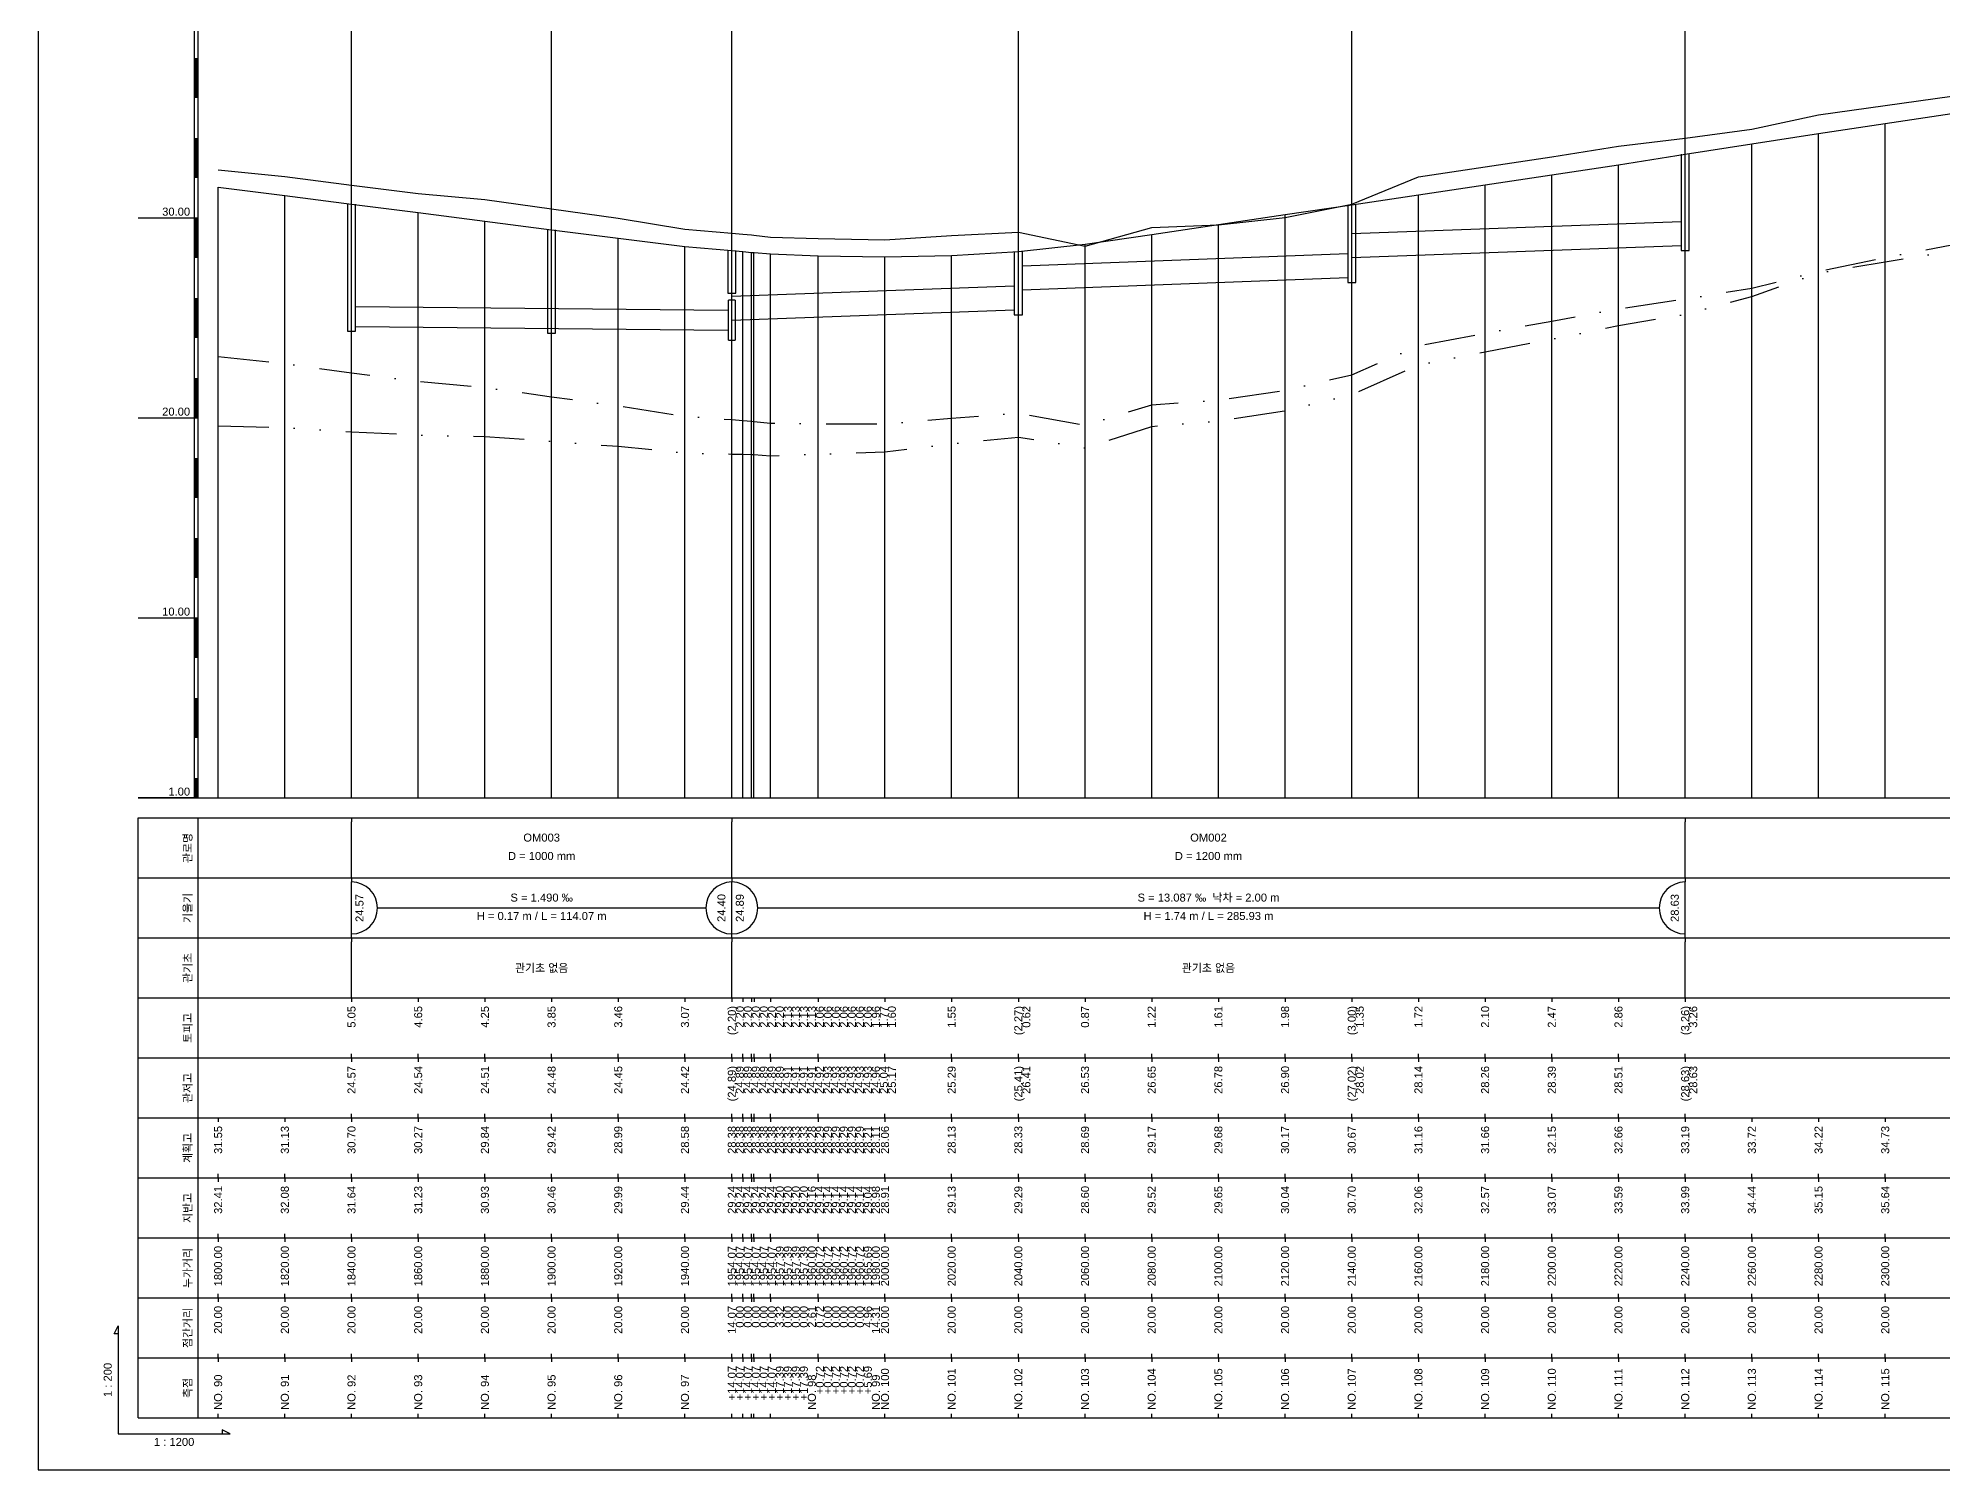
# Model space of a CAD drawing. Header units: millimetres. Extents: x -105495 to 3444, y -108190 to 2013.
# Drawn here: x 881 to 1357.1, y -37996 to -37638 of the extents above; entities that cross this region are included whole.
import ezdxf
from ezdxf.enums import TextEntityAlignment as Align

# ---------------------------------------------------------------- set-up
doc = ezdxf.new("R2010")
doc.units = ezdxf.units.MM
doc.linetypes.add('DASHDOT', pattern=[25.4, 12.7, -6.35, 0, -6.35])
doc.linetypes.add('DIVIDE', pattern=[31.75, 12.7, -6.35, 0, -6.35, 0, -6.35])
for name, color, linetype in [('KZ_종단_계획선', 1, 'Continuous'), ('KZ_종단_관로', 4, 'Continuous'), ('KZ_종단_깃발', 7, 'Continuous'), ('KZ_종단_도각', 7, 'Continuous'), ('KZ_종단_맨홀', 4, 'Continuous'), ('KZ_종단_수직선', 7, 'Continuous'), ('KZ_종단_암거', 1, 'Continuous'), ('KZ_종단_암선1', 56, 'DASHDOT'), ('KZ_종단_암선2', 4, 'DIVIDE'), ('KZ_종단_지반선', 3, 'Continuous'), ('KZ_종단_테이블문자', 7, 'Continuous'), ('KZ_종단_테이블선', 7, 'Continuous'), ('KZ_종단_폴대', 7, 'Continuous')]:
    doc.layers.add(name, color=color, linetype=linetype)
doc.styles.get("Standard").update_dxf_attribs({"font": 'arial.ttf'})

msp = doc.modelspace()

# ---------------------------------------------------------------- linework, layer by layer
at = {"layer": 'KZ_종단_계획선'}
msp.add_lwpolyline([(926, -37675.25), (926, -37675.25), (942.67, -37677.37), (959.33, -37679.51), (976, -37681.64), (992.67, -37683.78), (1009.33, -37685.92), (1026, -37688.06), (1042.67, -37690.12), (1054.39, -37691.09), (1054.39, -37691.09), (1054.39, -37691.09), (1054.39, -37691.09), (1054.39, -37691.09), (1054.39, -37691.09), (1057.16, -37691.34), (1057.16, -37691.34), (1057.16, -37691.34), (1057.16, -37691.34), (1059.33, -37691.62), (1059.94, -37691.57), (1059.94, -37691.57), (1059.94, -37691.57), (1059.94, -37691.57), (1059.94, -37691.57), (1059.94, -37691.57), (1064.07, -37691.93), (1076, -37692.47), (1092.67, -37692.69), (1109.33, -37692.35), (1126, -37691.35), (1142.67, -37689.53), (1159.33, -37687.13), (1176, -37684.62), (1192.67, -37682.13), (1209.33, -37679.67), (1226, -37677.2), (1242.67, -37674.71), (1259.33, -37672.23), (1276, -37669.68), (1292.67, -37667.06), (1309.33, -37664.42), (1326, -37661.89), (1342.67, -37659.37), (1359.33, -37656.89)], dxfattribs=at)
at = {"layer": 'KZ_종단_관로'}
for p, q in [((1209.33, -37686.9), (1291.67, -37683.85)), ((1209.33, -37692.9), (1291.67, -37689.85)), ((1127, -37694.95), (1208.33, -37691.9)), ((1054.39, -37702.56), (1125, -37699.95)), ((1127, -37700.95), (1208.33, -37697.9)), ((960.33, -37705.15), (1053.39, -37706)), ((1054.39, -37708.56), (1125, -37705.95)), ((960.33, -37710.15), (1053.39, -37711))]:
    msp.add_line(p, q, dxfattribs=at)
at = {"layer": 'KZ_종단_깃발'}
for p, q in [((959.33, -37828), (959.33, -37597.81)), ((1009.33, -37828), (1009.33, -37597.81)), ((1054.39, -37828), (1054.39, -37597.81)), ((1126, -37828), (1126, -37597.81)), ((1209.33, -37828), (1209.33, -37597.81)), ((1292.67, -37828), (1292.67, -37597.81))]:
    msp.add_line(p, q, dxfattribs=at)
at = {"layer": 'KZ_종단_도각'}
msp.add_lwpolyline([(881, -37996), (1722, -37996), (1722, -37402), (881, -37402)], close=True, dxfattribs=at)
at = {"layer": 'KZ_종단_맨홀'}
for points in [[(1291.67, -37667.06), (1291.67, -37691.08), (1293.67, -37691.08), (1293.67, -37667.06)], [(958.33, -37679.51), (958.33, -37711.31), (960.33, -37711.31), (960.33, -37679.51)], [(1208.33, -37679.67), (1208.33, -37699.13), (1210.33, -37699.13), (1210.33, -37679.67)], [(1008.33, -37685.92), (1008.33, -37711.76), (1010.33, -37711.76), (1010.33, -37685.92)], [(1053.39, -37691.09), (1053.39, -37701.75), (1055.39, -37701.75), (1055.39, -37691.09)], [(1125, -37691.35), (1125, -37707.17), (1127, -37707.17), (1127, -37691.35)]]:
    msp.add_lwpolyline(points, dxfattribs=at)
at = {"layer": 'KZ_종단_수직선'}
for p, q in [((1326, -37828), (1326, -37661.89)), ((1342.67, -37828), (1342.67, -37659.37)), ((1292.67, -37828), (1292.67, -37667.06)), ((1309.33, -37828), (1309.33, -37664.42)), ((1259.33, -37828), (1259.33, -37672.23)), ((1276, -37828), (1276, -37669.68)), ((926, -37828), (926, -37675.25)), ((942.67, -37828), (942.67, -37677.37)), ((1226, -37828), (1226, -37677.2)), ((1242.67, -37828), (1242.67, -37674.71)), ((959.33, -37828), (959.33, -37679.51)), ((976, -37828), (976, -37681.64)), ((1192.67, -37828), (1192.67, -37682.13)), ((1209.33, -37828), (1209.33, -37679.67)), ((992.67, -37828), (992.67, -37683.78)), ((1009.33, -37828), (1009.33, -37685.92)), ((1176, -37828), (1176, -37684.62)), ((1026, -37828), (1026, -37688.06)), ((1042.67, -37828), (1042.67, -37690.12)), ((1054.39, -37828), (1054.39, -37691.09)), ((1054.39, -37828), (1054.39, -37691.09)), ((1054.39, -37828), (1054.39, -37691.09)), ((1054.39, -37828), (1054.39, -37691.09)), ((1054.39, -37828), (1054.39, -37691.09)), ((1054.39, -37828), (1054.39, -37691.09)), ((1057.16, -37828), (1057.16, -37691.34)), ((1057.16, -37828), (1057.16, -37691.34)), ((1057.16, -37828), (1057.16, -37691.34)), ((1057.16, -37828), (1057.16, -37691.34)), ((1059.33, -37828), (1059.33, -37691.62)), ((1059.93, -37828), (1059.93, -37691.57)), ((1059.93, -37828), (1059.93, -37691.57)), ((1059.93, -37828), (1059.93, -37691.57)), ((1059.93, -37828), (1059.93, -37691.57)), ((1059.93, -37828), (1059.93, -37691.57)), ((1059.93, -37828), (1059.93, -37691.57)), ((1126, -37828), (1126, -37691.35)), ((1142.67, -37828), (1142.67, -37689.53)), ((1159.33, -37828), (1159.33, -37687.13)), ((1064.07, -37828), (1064.07, -37691.93)), ((1076, -37828), (1076, -37692.47)), ((1092.67, -37828), (1092.67, -37692.69)), ((1109.33, -37828), (1109.33, -37692.35))]:
    msp.add_line(p, q, dxfattribs=at)
at = {"layer": 'KZ_종단_암거'}
for p, q in [((1055.22, -37703.5), (1053.56, -37703.5)), ((1053.56, -37713.5), (1053.56, -37703.5)), ((1055.22, -37703.5), (1055.22, -37713.5)), ((1053.56, -37713.5), (1055.22, -37713.5))]:
    msp.add_line(p, q, dxfattribs=at)
at = {"layer": 'KZ_종단_암선1', "flags": 128}
msp.add_lwpolyline([(926, -37717.6), (942.67, -37719.37), (959.33, -37721.7), (976, -37723.82), (992.67, -37725.35), (1009.33, -37727.67), (1026, -37729.95), (1042.67, -37732.53), (1054.39, -37733.4), (1054.39, -37733.4), (1054.39, -37733.4), (1054.39, -37733.4), (1054.39, -37733.4), (1054.39, -37733.4), (1057.16, -37733.6), (1057.16, -37733.6), (1057.16, -37733.6), (1057.16, -37733.6), (1059.33, -37733.76), (1059.93, -37733.83), (1059.93, -37733.83), (1059.93, -37733.83), (1059.93, -37733.83), (1059.93, -37733.83), (1059.93, -37733.83), (1064.07, -37734.28), (1076, -37734.41), (1092.67, -37734.46), (1109.33, -37733.01), (1126, -37731.78), (1142.67, -37734.8), (1159.33, -37729.69), (1176, -37728.52), (1192.67, -37726.07), (1209.33, -37722.2), (1226, -37714.87), (1242.67, -37711.8), (1259.33, -37708.76), (1276, -37705.66), (1292.67, -37703.21), (1309.33, -37700.52), (1326, -37696.36), (1342.67, -37692.87), (1359.33, -37689.66), (1376, -37686.78), (1392.67, -37684.61), (1409.33, -37683.4), (1426, -37680.83), (1442.67, -37679.94), (1459.33, -37678.75), (1476, -37679.88), (1492.67, -37681.86), (1509.33, -37684.06), (1526, -37687.99), (1542.67, -37693.12), (1559.05, -37698.53), (1559.05, -37698.53), (1559.33, -37698.62), (1563.62, -37700.09), (1566.29, -37700.89), (1566.32, -37700.89), (1576, -37703.79), (1592.67, -37707.85), (1606.11, -37711.67), (1609.33, -37712.24), (1626, -37716.91), (1642.67, -37719.14), (1659.33, -37720.84), (1667.67, -37721.04), (1676, -37721.15)], dxfattribs=at)
at = {"layer": 'KZ_종단_암선2', "flags": 128}
msp.add_lwpolyline([(926, -37734.99), (942.67, -37735.4), (959.33, -37736.41), (976, -37737.26), (992.67, -37737.6), (1009.33, -37738.81), (1026, -37740.07), (1042.67, -37741.72), (1054.39, -37742), (1054.39, -37742), (1054.39, -37742), (1054.39, -37742), (1054.39, -37742), (1054.39, -37742), (1057.16, -37742.06), (1057.16, -37742.06), (1057.16, -37742.06), (1057.16, -37742.06), (1059.33, -37742.12), (1059.93, -37742.15), (1059.93, -37742.15), (1059.93, -37742.15), (1059.93, -37742.15), (1059.93, -37742.15), (1059.93, -37742.15), (1064.07, -37742.41), (1076, -37742.02), (1092.67, -37741.43), (1109.33, -37739.44), (1126, -37737.77), (1142.67, -37740.45), (1159.33, -37735.09), (1176, -37733.74), (1192.67, -37731.14), (1209.33, -37727.15), (1226, -37719.69), (1242.67, -37716.48), (1259.33, -37713.25), (1276, -37709.89), (1292.67, -37707.05), (1309.33, -37702.59), (1326, -37696.75), (1342.67, -37693.91), (1359.33, -37691.26), (1376, -37691), (1392.67, -37693.42), (1409.33, -37696.89), (1426, -37699.07), (1442.67, -37702.96), (1459.33, -37706.58), (1476, -37712.51), (1492.67, -37719.25), (1509.33, -37726.2), (1526, -37734.84), (1542.67, -37744.65), (1559.05, -37754.64), (1559.05, -37754.64), (1559.33, -37754.81), (1563.62, -37757.47), (1566.29, -37758.85), (1566.32, -37758.86), (1576, -37763.86), (1592.67, -37770.96), (1606.11, -37777.24), (1609.33, -37778.39), (1626, -37786.1), (1642.67, -37791.37), (1659.33, -37796.11), (1667.67, -37797.83), (1676, -37799.48)], dxfattribs=at)
at = {"layer": 'KZ_종단_지반선', "flags": 128}
msp.add_lwpolyline([(926, -37670.95), (942.67, -37672.58), (959.33, -37674.79), (976, -37676.84), (992.67, -37678.34), (1009.33, -37680.69), (1026, -37683.06), (1042.67, -37685.78), (1054.39, -37686.78), (1054.39, -37686.78), (1054.39, -37686.78), (1054.39, -37686.78), (1054.39, -37686.78), (1054.39, -37686.78), (1057.16, -37687.02), (1057.16, -37687.02), (1057.16, -37687.02), (1057.16, -37687.02), (1059.33, -37687.21), (1059.93, -37687.28), (1059.93, -37687.28), (1059.93, -37687.28), (1059.93, -37687.28), (1059.93, -37687.28), (1059.93, -37687.28), (1064.07, -37687.79), (1076, -37688.11), (1092.67, -37688.45), (1109.33, -37687.35), (1126, -37686.53), (1142.67, -37690), (1159.33, -37685.38), (1176, -37684.73), (1192.67, -37682.82), (1209.33, -37679.49), (1226, -37672.71), (1242.67, -37670.17), (1259.33, -37667.66), (1276, -37665.04), (1292.67, -37663.04), (1309.33, -37660.78), (1326, -37657.23), (1342.67, -37654.82), (1359.33, -37652.52)], dxfattribs=at)
at = {"layer": 'KZ_종단_테이블문자'}
for p, q in [((959.33, -37833), (959.33, -37834)), ((959.33, -37847), (959.33, -37834)), ((1054.39, -37833), (1054.39, -37834)), ((1054.39, -37833), (1054.39, -37834)), ((1054.39, -37847), (1054.39, -37834)), ((1054.39, -37847), (1054.39, -37834)), ((1292.67, -37833), (1292.67, -37834)), ((1292.67, -37847), (1292.67, -37834)), ((959.33, -37848), (959.33, -37847)), ((959.33, -37848), (959.33, -37849)), ((1054.39, -37848), (1054.39, -37847)), ((1054.39, -37848), (1054.39, -37847)), ((1054.39, -37848), (1054.39, -37849)), ((1054.39, -37848), (1054.39, -37849)), ((1292.67, -37848), (1292.67, -37847)), ((1292.67, -37848), (1292.67, -37849)), ((959.33, -37862), (959.33, -37849)), ((1054.39, -37862), (1054.39, -37849)), ((1054.39, -37862), (1054.39, -37849)), ((1292.67, -37862), (1292.67, -37849)), ((965.75, -37855.5), (1047.97, -37855.5)), ((1060.81, -37855.5), (1286.25, -37855.5)), ((959.33, -37863), (959.33, -37862)), ((959.33, -37863), (959.33, -37864)), ((1054.39, -37863), (1054.39, -37862)), ((1054.39, -37863), (1054.39, -37862)), ((1054.39, -37863), (1054.39, -37864)), ((1054.39, -37863), (1054.39, -37864)), ((1292.67, -37863), (1292.67, -37862)), ((1292.67, -37863), (1292.67, -37864)), ((959.33, -37877), (959.33, -37864)), ((1054.39, -37877), (1054.39, -37864)), ((1054.39, -37877), (1054.39, -37864)), ((1292.67, -37877), (1292.67, -37864)), ((959.33, -37878), (959.33, -37877)), ((1054.39, -37878), (1054.39, -37877)), ((1054.39, -37878), (1054.39, -37877)), ((1292.67, -37878), (1292.67, -37877))]:
    msp.add_line(p, q, dxfattribs=at)
for centre, start, end in [((959.33, -37855.5), 270, 90), ((1054.39, -37855.5), 90, 270), ((1054.39, -37855.5), 270, 90), ((1292.67, -37855.5), 90, 270)]:
    msp.add_arc(centre, 6.5, start, end, dxfattribs=at)
at = {"layer": 'KZ_종단_테이블선'}
for p, q in [((906, -37828), (1681, -37828)), ((906, -37848), (906, -37833)), ((906, -37833), (1681, -37833)), ((921, -37848), (921, -37833)), ((906, -37863), (906, -37848)), ((906, -37848), (1681, -37848)), ((921, -37863), (921, -37848)), ((906, -37878), (906, -37863)), ((906, -37863), (1681, -37863)), ((921, -37878), (921, -37863)), ((906, -37893), (906, -37878)), ((906, -37878), (1681, -37878)), ((921, -37893), (921, -37878)), ((959.33, -37878), (959.33, -37879)), ((976, -37878), (976, -37879)), ((992.67, -37878), (992.67, -37879)), ((1009.33, -37878), (1009.33, -37879)), ((1026, -37878), (1026, -37879)), ((1042.67, -37878), (1042.67, -37879)), ((1054.39, -37878), (1054.39, -37879)), ((1054.39, -37878), (1054.39, -37879)), ((1054.39, -37878), (1054.39, -37879)), ((1054.39, -37878), (1054.39, -37879)), ((1054.39, -37878), (1054.39, -37879)), ((1054.39, -37878), (1054.39, -37879)), ((1057.16, -37878), (1057.16, -37879)), ((1057.16, -37878), (1057.16, -37879)), ((1057.16, -37878), (1057.16, -37879)), ((1057.16, -37878), (1057.16, -37879)), ((1059.33, -37878), (1059.33, -37879)), ((1059.94, -37878), (1059.94, -37879)), ((1059.94, -37878), (1059.94, -37879)), ((1059.94, -37878), (1059.94, -37879)), ((1059.94, -37878), (1059.94, -37879)), ((1059.94, -37878), (1059.94, -37879)), ((1059.94, -37878), (1059.94, -37879)), ((1064.07, -37878), (1064.07, -37879)), ((1076, -37878), (1076, -37879)), ((1092.67, -37878), (1092.67, -37879)), ((1109.33, -37878), (1109.33, -37879)), ((1126, -37878), (1126, -37879)), ((1142.67, -37878), (1142.67, -37879)), ((1159.33, -37878), (1159.33, -37879)), ((1176, -37878), (1176, -37879)), ((1192.67, -37878), (1192.67, -37879)), ((1209.33, -37878), (1209.33, -37879)), ((1226, -37878), (1226, -37879)), ((1242.67, -37878), (1242.67, -37879)), ((1259.33, -37878), (1259.33, -37879)), ((1276, -37878), (1276, -37879)), ((1292.67, -37878), (1292.67, -37879)), ((906, -37908), (906, -37893)), ((906, -37893), (1681, -37893)), ((921, -37908), (921, -37893)), ((959.33, -37893), (959.33, -37892)), ((959.33, -37893), (959.33, -37894)), ((976, -37893), (976, -37892)), ((976, -37893), (976, -37894)), ((992.67, -37893), (992.67, -37892)), ((992.67, -37893), (992.67, -37894)), ((1009.33, -37893), (1009.33, -37892)), ((1009.33, -37893), (1009.33, -37894)), ((1026, -37893), (1026, -37892)), ((1026, -37893), (1026, -37894)), ((1042.67, -37893), (1042.67, -37892)), ((1042.67, -37893), (1042.67, -37894)), ((1054.39, -37893), (1054.39, -37892)), ((1054.39, -37893), (1054.39, -37892)), ((1054.39, -37893), (1054.39, -37892)), ((1054.39, -37893), (1054.39, -37892)), ((1054.39, -37893), (1054.39, -37892)), ((1054.39, -37893), (1054.39, -37892)), ((1054.39, -37893), (1054.39, -37894)), ((1054.39, -37893), (1054.39, -37894)), ((1054.39, -37893), (1054.39, -37894)), ((1054.39, -37893), (1054.39, -37894)), ((1054.39, -37893), (1054.39, -37894)), ((1054.39, -37893), (1054.39, -37894)), ((1057.16, -37893), (1057.16, -37892)), ((1057.16, -37893), (1057.16, -37892)), ((1057.16, -37893), (1057.16, -37892)), ((1057.16, -37893), (1057.16, -37892)), ((1057.16, -37893), (1057.16, -37894)), ((1057.16, -37893), (1057.16, -37894)), ((1057.16, -37893), (1057.16, -37894)), ((1057.16, -37893), (1057.16, -37894)), ((1059.33, -37893), (1059.33, -37892)), ((1059.33, -37893), (1059.33, -37894)), ((1059.94, -37893), (1059.94, -37892)), ((1059.94, -37893), (1059.94, -37892)), ((1059.94, -37893), (1059.94, -37892)), ((1059.94, -37893), (1059.94, -37892)), ((1059.94, -37893), (1059.94, -37892)), ((1059.94, -37893), (1059.94, -37892)), ((1059.94, -37893), (1059.94, -37894)), ((1059.94, -37893), (1059.94, -37894)), ((1059.94, -37893), (1059.94, -37894)), ((1059.94, -37893), (1059.94, -37894)), ((1059.94, -37893), (1059.94, -37894)), ((1059.94, -37893), (1059.94, -37894)), ((1064.07, -37893), (1064.07, -37892)), ((1064.07, -37893), (1064.07, -37894)), ((1076, -37893), (1076, -37892)), ((1076, -37893), (1076, -37894)), ((1092.67, -37893), (1092.67, -37892)), ((1092.67, -37893), (1092.67, -37894)), ((1109.33, -37893), (1109.33, -37892)), ((1109.33, -37893), (1109.33, -37894)), ((1126, -37893), (1126, -37892)), ((1126, -37893), (1126, -37894)), ((1142.67, -37893), (1142.67, -37892)), ((1142.67, -37893), (1142.67, -37894)), ((1159.33, -37893), (1159.33, -37892)), ((1159.33, -37893), (1159.33, -37894)), ((1176, -37893), (1176, -37892)), ((1176, -37893), (1176, -37894)), ((1192.67, -37893), (1192.67, -37892)), ((1192.67, -37893), (1192.67, -37894)), ((1209.33, -37893), (1209.33, -37892)), ((1209.33, -37893), (1209.33, -37894)), ((1226, -37893), (1226, -37892)), ((1226, -37893), (1226, -37894)), ((1242.67, -37893), (1242.67, -37892)), ((1242.67, -37893), (1242.67, -37894)), ((1259.33, -37893), (1259.33, -37892)), ((1259.33, -37893), (1259.33, -37894)), ((1276, -37893), (1276, -37892)), ((1276, -37893), (1276, -37894)), ((1292.67, -37893), (1292.67, -37892)), ((1292.67, -37893), (1292.67, -37894)), ((906, -37923), (906, -37908)), ((906, -37908), (1681, -37908)), ((921, -37923), (921, -37908)), ((926, -37908), (926, -37909)), ((942.67, -37908), (942.67, -37909)), ((959.33, -37908), (959.33, -37907)), ((959.33, -37908), (959.33, -37909)), ((976, -37908), (976, -37907)), ((976, -37908), (976, -37909)), ((992.67, -37908), (992.67, -37907)), ((992.67, -37908), (992.67, -37909)), ((1009.33, -37908), (1009.33, -37907)), ((1009.33, -37908), (1009.33, -37909)), ((1026, -37908), (1026, -37907)), ((1026, -37908), (1026, -37909)), ((1042.67, -37908), (1042.67, -37907)), ((1042.67, -37908), (1042.67, -37909)), ((1054.39, -37908), (1054.39, -37907)), ((1054.39, -37908), (1054.39, -37907)), ((1054.39, -37908), (1054.39, -37907)), ((1054.39, -37908), (1054.39, -37907)), ((1054.39, -37908), (1054.39, -37907)), ((1054.39, -37908), (1054.39, -37907)), ((1054.39, -37908), (1054.39, -37909)), ((1054.39, -37908), (1054.39, -37909)), ((1054.39, -37908), (1054.39, -37909)), ((1054.39, -37908), (1054.39, -37909)), ((1054.39, -37908), (1054.39, -37909)), ((1054.39, -37908), (1054.39, -37909)), ((1057.16, -37908), (1057.16, -37907)), ((1057.16, -37908), (1057.16, -37907)), ((1057.16, -37908), (1057.16, -37907)), ((1057.16, -37908), (1057.16, -37907)), ((1057.16, -37908), (1057.16, -37909)), ((1057.16, -37908), (1057.16, -37909)), ((1057.16, -37908), (1057.16, -37909)), ((1057.16, -37908), (1057.16, -37909)), ((1059.33, -37908), (1059.33, -37907)), ((1059.33, -37908), (1059.33, -37909)), ((1059.93, -37908), (1059.93, -37909)), ((1059.93, -37908), (1059.93, -37909)), ((1059.93, -37908), (1059.93, -37909)), ((1059.93, -37908), (1059.93, -37909)), ((1059.93, -37908), (1059.93, -37909)), ((1059.93, -37908), (1059.93, -37909)), ((1059.94, -37908), (1059.94, -37907)), ((1059.94, -37908), (1059.94, -37907)), ((1059.94, -37908), (1059.94, -37907)), ((1059.94, -37908), (1059.94, -37907)), ((1059.94, -37908), (1059.94, -37907)), ((1059.94, -37908), (1059.94, -37907)), ((1064.07, -37908), (1064.07, -37907)), ((1064.07, -37908), (1064.07, -37909)), ((1076, -37908), (1076, -37907)), ((1076, -37908), (1076, -37909)), ((1092.67, -37908), (1092.67, -37907)), ((1092.67, -37908), (1092.67, -37909)), ((1109.33, -37908), (1109.33, -37907)), ((1109.33, -37908), (1109.33, -37909)), ((1126, -37908), (1126, -37907)), ((1126, -37908), (1126, -37909)), ((1142.67, -37908), (1142.67, -37907)), ((1142.67, -37908), (1142.67, -37909)), ((1159.33, -37908), (1159.33, -37907)), ((1159.33, -37908), (1159.33, -37909)), ((1176, -37908), (1176, -37907)), ((1176, -37908), (1176, -37909)), ((1192.67, -37908), (1192.67, -37907)), ((1192.67, -37908), (1192.67, -37909)), ((1209.33, -37908), (1209.33, -37907)), ((1209.33, -37908), (1209.33, -37909)), ((1226, -37908), (1226, -37907)), ((1226, -37908), (1226, -37909)), ((1242.67, -37908), (1242.67, -37907)), ((1242.67, -37908), (1242.67, -37909)), ((1259.33, -37908), (1259.33, -37907)), ((1259.33, -37908), (1259.33, -37909)), ((1276, -37908), (1276, -37907)), ((1276, -37908), (1276, -37909)), ((1292.67, -37908), (1292.67, -37907)), ((1292.67, -37908), (1292.67, -37909)), ((1309.33, -37908), (1309.33, -37909)), ((1326, -37908), (1326, -37909)), ((1342.67, -37908), (1342.67, -37909)), ((906, -37938), (906, -37923)), ((906, -37923), (1681, -37923)), ((921, -37938), (921, -37923)), ((926, -37923), (926, -37922)), ((926, -37923), (926, -37924)), ((942.67, -37923), (942.67, -37922)), ((942.67, -37923), (942.67, -37924)), ((959.33, -37923), (959.33, -37922)), ((959.33, -37923), (959.33, -37924)), ((976, -37923), (976, -37922)), ((976, -37923), (976, -37924)), ((992.67, -37923), (992.67, -37922)), ((992.67, -37923), (992.67, -37924)), ((1009.33, -37923), (1009.33, -37922)), ((1009.33, -37923), (1009.33, -37924)), ((1026, -37923), (1026, -37922)), ((1026, -37923), (1026, -37924)), ((1042.67, -37923), (1042.67, -37922)), ((1042.67, -37923), (1042.67, -37924)), ((1054.39, -37923), (1054.39, -37922)), ((1054.39, -37923), (1054.39, -37922)), ((1054.39, -37923), (1054.39, -37922)), ((1054.39, -37923), (1054.39, -37922)), ((1054.39, -37923), (1054.39, -37922)), ((1054.39, -37923), (1054.39, -37922)), ((1054.39, -37923), (1054.39, -37924)), ((1054.39, -37923), (1054.39, -37924)), ((1054.39, -37923), (1054.39, -37924)), ((1054.39, -37923), (1054.39, -37924)), ((1054.39, -37923), (1054.39, -37924)), ((1054.39, -37923), (1054.39, -37924)), ((1057.16, -37923), (1057.16, -37922)), ((1057.16, -37923), (1057.16, -37922)), ((1057.16, -37923), (1057.16, -37922)), ((1057.16, -37923), (1057.16, -37922)), ((1057.16, -37923), (1057.16, -37924)), ((1057.16, -37923), (1057.16, -37924)), ((1057.16, -37923), (1057.16, -37924)), ((1057.16, -37923), (1057.16, -37924)), ((1059.33, -37923), (1059.33, -37922)), ((1059.33, -37923), (1059.33, -37924)), ((1059.93, -37923), (1059.93, -37922)), ((1059.93, -37923), (1059.93, -37922)), ((1059.93, -37923), (1059.93, -37922)), ((1059.93, -37923), (1059.93, -37922)), ((1059.93, -37923), (1059.93, -37922)), ((1059.93, -37923), (1059.93, -37922)), ((1059.93, -37923), (1059.93, -37924)), ((1059.93, -37923), (1059.93, -37924)), ((1059.93, -37923), (1059.93, -37924)), ((1059.93, -37923), (1059.93, -37924)), ((1059.93, -37923), (1059.93, -37924)), ((1059.93, -37923), (1059.93, -37924)), ((1064.07, -37923), (1064.07, -37922)), ((1064.07, -37923), (1064.07, -37924)), ((1076, -37923), (1076, -37922)), ((1076, -37923), (1076, -37924)), ((1092.67, -37923), (1092.67, -37922)), ((1092.67, -37923), (1092.67, -37924)), ((1109.33, -37923), (1109.33, -37922)), ((1109.33, -37923), (1109.33, -37924)), ((1126, -37923), (1126, -37922)), ((1126, -37923), (1126, -37924)), ((1142.67, -37923), (1142.67, -37922)), ((1142.67, -37923), (1142.67, -37924)), ((1159.33, -37923), (1159.33, -37922)), ((1159.33, -37923), (1159.33, -37924)), ((1176, -37923), (1176, -37922)), ((1176, -37923), (1176, -37924)), ((1192.67, -37923), (1192.67, -37922)), ((1192.67, -37923), (1192.67, -37924)), ((1209.33, -37923), (1209.33, -37922)), ((1209.33, -37923), (1209.33, -37924)), ((1226, -37923), (1226, -37922)), ((1226, -37923), (1226, -37924)), ((1242.67, -37923), (1242.67, -37922)), ((1242.67, -37923), (1242.67, -37924)), ((1259.33, -37923), (1259.33, -37922)), ((1259.33, -37923), (1259.33, -37924)), ((1276, -37923), (1276, -37922)), ((1276, -37923), (1276, -37924)), ((1292.67, -37923), (1292.67, -37922)), ((1292.67, -37923), (1292.67, -37924)), ((1309.33, -37923), (1309.33, -37922)), ((1309.33, -37923), (1309.33, -37924)), ((1326, -37923), (1326, -37922)), ((1326, -37923), (1326, -37924)), ((1342.67, -37923), (1342.67, -37922)), ((1342.67, -37923), (1342.67, -37924)), ((906, -37953), (906, -37938)), ((906, -37938), (1681, -37938)), ((921, -37953), (921, -37938)), ((926, -37938), (926, -37937)), ((926, -37938), (926, -37939)), ((942.67, -37938), (942.67, -37937)), ((942.67, -37938), (942.67, -37939)), ((959.33, -37938), (959.33, -37937)), ((959.33, -37938), (959.33, -37939)), ((976, -37938), (976, -37937)), ((976, -37938), (976, -37939)), ((992.67, -37938), (992.67, -37937)), ((992.67, -37938), (992.67, -37939)), ((1009.33, -37938), (1009.33, -37937)), ((1009.33, -37938), (1009.33, -37939)), ((1026, -37938), (1026, -37937)), ((1026, -37938), (1026, -37939)), ((1042.67, -37938), (1042.67, -37937)), ((1042.67, -37938), (1042.67, -37939)), ((1054.39, -37938), (1054.39, -37937)), ((1054.39, -37938), (1054.39, -37937)), ((1054.39, -37938), (1054.39, -37937)), ((1054.39, -37938), (1054.39, -37937)), ((1054.39, -37938), (1054.39, -37937)), ((1054.39, -37938), (1054.39, -37937)), ((1054.39, -37938), (1054.39, -37939)), ((1054.39, -37938), (1054.39, -37939)), ((1054.39, -37938), (1054.39, -37939)), ((1054.39, -37938), (1054.39, -37939)), ((1054.39, -37938), (1054.39, -37939)), ((1054.39, -37938), (1054.39, -37939)), ((1057.16, -37938), (1057.16, -37937)), ((1057.16, -37938), (1057.16, -37937)), ((1057.16, -37938), (1057.16, -37937)), ((1057.16, -37938), (1057.16, -37937)), ((1057.16, -37938), (1057.16, -37939)), ((1057.16, -37938), (1057.16, -37939)), ((1057.16, -37938), (1057.16, -37939)), ((1057.16, -37938), (1057.16, -37939)), ((1059.33, -37938), (1059.33, -37937)), ((1059.33, -37938), (1059.33, -37939)), ((1059.93, -37938), (1059.93, -37937)), ((1059.93, -37938), (1059.93, -37937)), ((1059.93, -37938), (1059.93, -37937)), ((1059.93, -37938), (1059.93, -37937)), ((1059.93, -37938), (1059.93, -37937)), ((1059.93, -37938), (1059.93, -37937)), ((1059.93, -37938), (1059.93, -37939)), ((1059.93, -37938), (1059.93, -37939)), ((1059.93, -37938), (1059.93, -37939)), ((1059.93, -37938), (1059.93, -37939)), ((1059.93, -37938), (1059.93, -37939)), ((1059.93, -37938), (1059.93, -37939)), ((1064.07, -37938), (1064.07, -37937)), ((1064.07, -37938), (1064.07, -37939)), ((1076, -37938), (1076, -37937)), ((1076, -37938), (1076, -37939)), ((1092.67, -37938), (1092.67, -37937)), ((1092.67, -37938), (1092.67, -37939)), ((1109.33, -37938), (1109.33, -37937)), ((1109.33, -37938), (1109.33, -37939)), ((1126, -37938), (1126, -37937)), ((1126, -37938), (1126, -37939)), ((1142.67, -37938), (1142.67, -37937)), ((1142.67, -37938), (1142.67, -37939)), ((1159.33, -37938), (1159.33, -37937)), ((1159.33, -37938), (1159.33, -37939)), ((1176, -37938), (1176, -37937)), ((1176, -37938), (1176, -37939)), ((1192.67, -37938), (1192.67, -37937)), ((1192.67, -37938), (1192.67, -37939)), ((1209.33, -37938), (1209.33, -37937)), ((1209.33, -37938), (1209.33, -37939)), ((1226, -37938), (1226, -37937)), ((1226, -37938), (1226, -37939)), ((1242.67, -37938), (1242.67, -37937)), ((1242.67, -37938), (1242.67, -37939)), ((1259.33, -37938), (1259.33, -37937)), ((1259.33, -37938), (1259.33, -37939)), ((1276, -37938), (1276, -37937)), ((1276, -37938), (1276, -37939)), ((1292.67, -37938), (1292.67, -37937)), ((1292.67, -37938), (1292.67, -37939)), ((1309.33, -37938), (1309.33, -37937)), ((1309.33, -37938), (1309.33, -37939)), ((1326, -37938), (1326, -37937)), ((1326, -37938), (1326, -37939)), ((1342.67, -37938), (1342.67, -37937)), ((1342.67, -37938), (1342.67, -37939)), ((906, -37968), (906, -37953)), ((906, -37953), (1681, -37953)), ((921, -37968), (921, -37953)), ((926, -37953), (926, -37952)), ((926, -37953), (926, -37954)), ((942.67, -37953), (942.67, -37952)), ((942.67, -37953), (942.67, -37954)), ((959.33, -37953), (959.33, -37952)), ((959.33, -37953), (959.33, -37954)), ((976, -37953), (976, -37952)), ((976, -37953), (976, -37954)), ((992.67, -37953), (992.67, -37952)), ((992.67, -37953), (992.67, -37954)), ((1009.33, -37953), (1009.33, -37952)), ((1009.33, -37953), (1009.33, -37954)), ((1026, -37953), (1026, -37952)), ((1026, -37953), (1026, -37954)), ((1042.67, -37953), (1042.67, -37952)), ((1042.67, -37953), (1042.67, -37954)), ((1054.39, -37953), (1054.39, -37952)), ((1054.39, -37953), (1054.39, -37952)), ((1054.39, -37953), (1054.39, -37952)), ((1054.39, -37953), (1054.39, -37952)), ((1054.39, -37953), (1054.39, -37952)), ((1054.39, -37953), (1054.39, -37952)), ((1054.39, -37953), (1054.39, -37954)), ((1054.39, -37953), (1054.39, -37954)), ((1054.39, -37953), (1054.39, -37954)), ((1054.39, -37953), (1054.39, -37954)), ((1054.39, -37953), (1054.39, -37954)), ((1054.39, -37953), (1054.39, -37954)), ((1057.16, -37953), (1057.16, -37952)), ((1057.16, -37953), (1057.16, -37952)), ((1057.16, -37953), (1057.16, -37952)), ((1057.16, -37953), (1057.16, -37952)), ((1057.16, -37953), (1057.16, -37954)), ((1057.16, -37953), (1057.16, -37954)), ((1057.16, -37953), (1057.16, -37954)), ((1057.16, -37953), (1057.16, -37954)), ((1059.33, -37953), (1059.33, -37952)), ((1059.33, -37953), (1059.33, -37954)), ((1059.93, -37953), (1059.93, -37952)), ((1059.93, -37953), (1059.93, -37952)), ((1059.93, -37953), (1059.93, -37952)), ((1059.93, -37953), (1059.93, -37952)), ((1059.93, -37953), (1059.93, -37952)), ((1059.93, -37953), (1059.93, -37952)), ((1059.93, -37953), (1059.93, -37954)), ((1059.93, -37953), (1059.93, -37954)), ((1059.93, -37953), (1059.93, -37954)), ((1059.93, -37953), (1059.93, -37954)), ((1059.93, -37953), (1059.93, -37954)), ((1059.93, -37953), (1059.93, -37954)), ((1064.07, -37953), (1064.07, -37952)), ((1064.07, -37953), (1064.07, -37954)), ((1076, -37953), (1076, -37952)), ((1076, -37953), (1076, -37954)), ((1092.67, -37953), (1092.67, -37952)), ((1092.67, -37953), (1092.67, -37954)), ((1109.33, -37953), (1109.33, -37952)), ((1109.33, -37953), (1109.33, -37954)), ((1126, -37953), (1126, -37952)), ((1126, -37953), (1126, -37954)), ((1142.67, -37953), (1142.67, -37952)), ((1142.67, -37953), (1142.67, -37954)), ((1159.33, -37953), (1159.33, -37952)), ((1159.33, -37953), (1159.33, -37954)), ((1176, -37953), (1176, -37952)), ((1176, -37953), (1176, -37954)), ((1192.67, -37953), (1192.67, -37952)), ((1192.67, -37953), (1192.67, -37954)), ((1209.33, -37953), (1209.33, -37952)), ((1209.33, -37953), (1209.33, -37954)), ((1226, -37953), (1226, -37952)), ((1226, -37953), (1226, -37954)), ((1242.67, -37953), (1242.67, -37952)), ((1242.67, -37953), (1242.67, -37954)), ((1259.33, -37953), (1259.33, -37952)), ((1259.33, -37953), (1259.33, -37954)), ((1276, -37953), (1276, -37952)), ((1276, -37953), (1276, -37954)), ((1292.67, -37953), (1292.67, -37952)), ((1292.67, -37953), (1292.67, -37954)), ((1309.33, -37953), (1309.33, -37952)), ((1309.33, -37953), (1309.33, -37954)), ((1326, -37953), (1326, -37952)), ((1326, -37953), (1326, -37954)), ((1342.67, -37953), (1342.67, -37952)), ((1342.67, -37953), (1342.67, -37954)), ((926, -37968), (926, -37967)), ((942.67, -37968), (942.67, -37967)), ((959.33, -37968), (959.33, -37967)), ((976, -37968), (976, -37967)), ((992.67, -37968), (992.67, -37967)), ((1009.33, -37968), (1009.33, -37967)), ((1026, -37968), (1026, -37967)), ((1042.67, -37968), (1042.67, -37967)), ((1054.39, -37968), (1054.39, -37967)), ((1054.39, -37968), (1054.39, -37967)), ((1054.39, -37968), (1054.39, -37967)), ((1054.39, -37968), (1054.39, -37967)), ((1054.39, -37968), (1054.39, -37967)), ((1054.39, -37968), (1054.39, -37967)), ((1057.16, -37968), (1057.16, -37967)), ((1057.16, -37968), (1057.16, -37967)), ((1057.16, -37968), (1057.16, -37967)), ((1057.16, -37968), (1057.16, -37967)), ((1059.33, -37968), (1059.33, -37967)), ((1059.93, -37968), (1059.93, -37967)), ((1059.93, -37968), (1059.93, -37967)), ((1059.93, -37968), (1059.93, -37967)), ((1059.93, -37968), (1059.93, -37967)), ((1059.93, -37968), (1059.93, -37967)), ((1059.93, -37968), (1059.93, -37967)), ((1064.07, -37968), (1064.07, -37967)), ((1076, -37968), (1076, -37967)), ((1092.67, -37968), (1092.67, -37967)), ((1109.33, -37968), (1109.33, -37967)), ((1126, -37968), (1126, -37967)), ((1142.67, -37968), (1142.67, -37967)), ((1159.33, -37968), (1159.33, -37967)), ((1176, -37968), (1176, -37967)), ((1192.67, -37968), (1192.67, -37967)), ((1209.33, -37968), (1209.33, -37967)), ((1226, -37968), (1226, -37967)), ((1242.67, -37968), (1242.67, -37967)), ((1259.33, -37968), (1259.33, -37967)), ((1276, -37968), (1276, -37967)), ((1292.67, -37968), (1292.67, -37967)), ((1309.33, -37968), (1309.33, -37967)), ((1326, -37968), (1326, -37967)), ((1342.67, -37968), (1342.67, -37967)), ((906, -37983), (906, -37968)), ((906, -37968), (1681, -37968)), ((921, -37983), (921, -37968)), ((926, -37968), (926, -37969)), ((942.67, -37968), (942.67, -37969)), ((959.33, -37968), (959.33, -37969)), ((976, -37968), (976, -37969)), ((992.67, -37968), (992.67, -37969)), ((1009.33, -37968), (1009.33, -37969)), ((1026, -37968), (1026, -37969)), ((1042.67, -37968), (1042.67, -37969)), ((1054.39, -37968), (1054.39, -37969)), ((1054.39, -37968), (1054.39, -37969)), ((1054.39, -37968), (1054.39, -37969)), ((1054.39, -37968), (1054.39, -37969)), ((1054.39, -37968), (1054.39, -37969)), ((1054.39, -37968), (1054.39, -37969)), ((1057.16, -37968), (1057.16, -37969)), ((1057.16, -37968), (1057.16, -37969)), ((1057.16, -37968), (1057.16, -37969)), ((1057.16, -37968), (1057.16, -37969)), ((1059.33, -37968), (1059.33, -37969)), ((1059.93, -37968), (1059.93, -37969)), ((1059.93, -37968), (1059.93, -37969)), ((1059.93, -37968), (1059.93, -37969)), ((1059.93, -37968), (1059.93, -37969)), ((1059.93, -37968), (1059.93, -37969)), ((1059.93, -37968), (1059.93, -37969)), ((1064.07, -37968), (1064.07, -37969)), ((1076, -37968), (1076, -37969)), ((1092.67, -37968), (1092.67, -37969)), ((1109.33, -37968), (1109.33, -37969)), ((1126, -37968), (1126, -37969)), ((1142.67, -37968), (1142.67, -37969)), ((1159.33, -37968), (1159.33, -37969)), ((1176, -37968), (1176, -37969)), ((1192.67, -37968), (1192.67, -37969)), ((1209.33, -37968), (1209.33, -37969)), ((1226, -37968), (1226, -37969)), ((1242.67, -37968), (1242.67, -37969)), ((1259.33, -37968), (1259.33, -37969)), ((1276, -37968), (1276, -37969)), ((1292.67, -37968), (1292.67, -37969)), ((1309.33, -37968), (1309.33, -37969)), ((1326, -37968), (1326, -37969)), ((1342.67, -37968), (1342.67, -37969)), ((926, -37983), (926, -37982)), ((942.67, -37983), (942.67, -37982)), ((959.33, -37983), (959.33, -37982)), ((976, -37983), (976, -37982)), ((992.67, -37983), (992.67, -37982)), ((1009.33, -37983), (1009.33, -37982)), ((1026, -37983), (1026, -37982)), ((1042.67, -37983), (1042.67, -37982)), ((1054.39, -37983), (1054.39, -37982)), ((1054.39, -37983), (1054.39, -37982)), ((1054.39, -37983), (1054.39, -37982)), ((1054.39, -37983), (1054.39, -37982)), ((1054.39, -37983), (1054.39, -37982)), ((1054.39, -37983), (1054.39, -37982)), ((1057.16, -37983), (1057.16, -37982)), ((1057.16, -37983), (1057.16, -37982)), ((1057.16, -37983), (1057.16, -37982)), ((1057.16, -37983), (1057.16, -37982)), ((1059.33, -37983), (1059.33, -37982)), ((1059.93, -37983), (1059.93, -37982)), ((1059.93, -37983), (1059.93, -37982)), ((1059.93, -37983), (1059.93, -37982)), ((1059.93, -37983), (1059.93, -37982)), ((1059.93, -37983), (1059.93, -37982)), ((1059.93, -37983), (1059.93, -37982)), ((1064.07, -37983), (1064.07, -37982)), ((1076, -37983), (1076, -37982)), ((1092.67, -37983), (1092.67, -37982)), ((1109.33, -37983), (1109.33, -37982)), ((1126, -37983), (1126, -37982)), ((1142.67, -37983), (1142.67, -37982)), ((1159.33, -37983), (1159.33, -37982)), ((1176, -37983), (1176, -37982)), ((1192.67, -37983), (1192.67, -37982)), ((1209.33, -37983), (1209.33, -37982)), ((1226, -37983), (1226, -37982)), ((1242.67, -37983), (1242.67, -37982)), ((1259.33, -37983), (1259.33, -37982)), ((1276, -37983), (1276, -37982)), ((1292.67, -37983), (1292.67, -37982)), ((1309.33, -37983), (1309.33, -37982)), ((1326, -37983), (1326, -37982)), ((1342.67, -37983), (1342.67, -37982)), ((906, -37983), (1681, -37983))]:
    msp.add_line(p, q, dxfattribs=at)
msp.add_lwpolyline([(901, -37962), (900, -37962), (901, -37960), (901, -37987), (929, -37987), (927, -37986), (927, -37987)], dxfattribs=at)
at = {"layer": 'KZ_종단_폴대'}
for p, q in [((921, -37683), (906, -37683)), ((921, -37733), (906, -37733)), ((921, -37783), (906, -37783)), ((921, -37828), (906, -37828))]:
    msp.add_line(p, q, dxfattribs=at)
msp.add_lwpolyline([(921, -37828), (921, -37588), (920, -37588), (920, -37828), (921, -37828)], dxfattribs=at)
at = {"layer": 'KZ_종단_폴대', "const_width": 1}
for points in [[(920.5, -37653), (920.5, -37643)], [(920.5, -37673), (920.5, -37663)], [(920.5, -37693), (920.5, -37683)], [(920.5, -37713), (920.5, -37703)], [(920.5, -37733), (920.5, -37723)], [(920.5, -37753), (920.5, -37743)], [(920.5, -37773), (920.5, -37763)], [(920.5, -37793), (920.5, -37783)], [(920.5, -37813), (920.5, -37803)], [(920.5, -37828), (920.5, -37823)]]:
    msp.add_lwpolyline(points, dxfattribs=at)

# ---------------------------------------------------------------- texts
at = {"layer": 'KZ_종단_테이블문자'}
for s, p in [('OM003', (1006.86, -37839.5)), ('OM002', (1173.53, -37839.5)), ('S = 1.490 ‰', (1006.86, -37854.5)), ('S = 13.087 ‰  낙차 = 2.00 m', (1173.53, -37854.5))]:
    msp.add_text(s, height=2, dxfattribs=at).set_placement(p, align=Align.BOTTOM_CENTER)
for s, p in [('D = 1000 mm', (1006.86, -37841.5)), ('D = 1200 mm', (1173.53, -37841.5)), ('H = 0.17 m / L = 114.07 m', (1006.86, -37856.5)), ('H = 1.74 m / L = 285.93 m', (1173.53, -37856.5))]:
    msp.add_text(s, height=2, dxfattribs=at).set_placement(p, align=Align.TOP_CENTER)
for s, p in [('24.57', (960.33, -37855.5)), ('24.89', (1055.39, -37855.5))]:
    msp.add_text(s, height=2, rotation=90, dxfattribs=at).set_placement(p, align=Align.TOP_CENTER)
for s, p in [('24.40', (1053.39, -37855.5)), ('28.63', (1291.67, -37855.5))]:
    msp.add_text(s, height=2, rotation=90, dxfattribs=at).set_placement(p, align=Align.BOTTOM_CENTER)
for p in [(1006.86, -37870.5), (1173.53, -37870.5)]:
    msp.add_text('관기초 없음', height=2, dxfattribs=at).set_placement(p, align=Align.MIDDLE_CENTER)
for s, p in [('5.05', (959.33, -37880)), ('4.65', (976, -37880)), ('4.25', (992.67, -37880)), ('3.85', (1009.33, -37880)), ('3.46', (1026, -37880)), ('3.07', (1042.67, -37880)), ('(2.20)', (1054.39, -37880)), ('2.20', (1056.39, -37880)), ('2.20', (1058.39, -37880)), ('2.20', (1060.39, -37880)), ('2.20', (1062.39, -37880)), ('2.20', (1064.39, -37880)), ('2.20', (1066.39, -37880)), ('2.13', (1068.39, -37880)), ('2.13', (1070.39, -37880)), ('2.13', (1072.39, -37880)), ('2.13', (1074.39, -37880)), ('2.06', (1076.39, -37880)), ('2.06', (1078.39, -37880)), ('2.06', (1080.39, -37880)), ('2.06', (1082.39, -37880)), ('2.06', (1084.39, -37880)), ('2.06', (1086.39, -37880)), ('2.06', (1088.39, -37880)), ('1.96', (1090.39, -37880)), ('1.77', (1092.39, -37880)), ('1.60', (1094.39, -37880)), ('1.55', (1109.33, -37880)), ('(2.27)', (1126, -37880)), ('0.62', (1128, -37880)), ('0.87', (1142.67, -37880)), ('1.22', (1159.33, -37880)), ('1.61', (1176, -37880)), ('1.98', (1192.67, -37880)), ('(3.00)', (1209.33, -37880)), ('1.35', (1211.33, -37880)), ('1.72', (1226, -37880)), ('2.10', (1242.67, -37880)), ('2.47', (1259.33, -37880)), ('2.86', (1276, -37880)), ('(3.26)', (1292.67, -37880)), ('3.26', (1294.67, -37880)), ('24.57', (959.33, -37895)), ('24.54', (976, -37895)), ('24.51', (992.67, -37895)), ('24.48', (1009.33, -37895)), ('24.45', (1026, -37895)), ('24.42', (1042.67, -37895)), ('(24.89)', (1054.39, -37895)), ('24.89', (1056.39, -37895)), ('24.89', (1058.39, -37895)), ('24.89', (1060.39, -37895)), ('24.89', (1062.39, -37895)), ('24.89', (1064.39, -37895)), ('24.89', (1066.39, -37895)), ('24.91', (1068.39, -37895)), ('24.91', (1070.39, -37895)), ('24.91', (1072.39, -37895)), ('24.91', (1074.39, -37895)), ('24.92', (1076.39, -37895)), ('24.93', (1078.39, -37895)), ('24.93', (1080.39, -37895)), ('24.93', (1082.39, -37895)), ('24.93', (1084.39, -37895)), ('24.93', (1086.39, -37895)), ('24.93', (1088.39, -37895)), ('24.96', (1090.39, -37895)), ('25.04', (1092.39, -37895)), ('25.17', (1094.39, -37895)), ('25.29', (1109.33, -37895)), ('(25.41)', (1126, -37895)), ('26.41', (1128, -37895)), ('26.53', (1142.67, -37895)), ('26.65', (1159.33, -37895)), ('26.78', (1176, -37895)), ('26.90', (1192.67, -37895)), ('(27.02)', (1209.33, -37895)), ('28.02', (1211.33, -37895)), ('28.14', (1226, -37895)), ('28.26', (1242.67, -37895)), ('28.39', (1259.33, -37895)), ('28.51', (1276, -37895)), ('(28.63)', (1292.67, -37895)), ('28.63', (1294.67, -37895)), ('31.55', (926, -37910)), ('31.13', (942.67, -37910)), ('30.70', (959.33, -37910)), ('30.27', (976, -37910)), ('29.84', (992.67, -37910)), ('29.42', (1009.33, -37910)), ('28.99', (1026, -37910)), ('28.58', (1042.67, -37910)), ('28.38', (1054.39, -37910)), ('28.38', (1056.39, -37910)), ('28.38', (1058.39, -37910)), ('28.38', (1060.39, -37910)), ('28.38', (1062.39, -37910)), ('28.38', (1064.39, -37910)), ('28.33', (1066.39, -37910)), ('28.33', (1068.39, -37910)), ('28.33', (1070.39, -37910)), ('28.33', (1072.39, -37910)), ('28.28', (1074.39, -37910)), ('28.29', (1076.39, -37910)), ('28.29', (1078.39, -37910)), ('28.29', (1080.39, -37910)), ('28.29', (1082.39, -37910)), ('28.29', (1084.39, -37910)), ('28.29', (1086.39, -37910)), ('28.21', (1088.39, -37910)), ('28.11', (1090.39, -37910)), ('28.06', (1092.67, -37910)), ('28.13', (1109.33, -37910)), ('28.33', (1126, -37910)), ('28.69', (1142.67, -37910)), ('29.17', (1159.33, -37910)), ('29.68', (1176, -37910)), ('30.17', (1192.67, -37910)), ('30.67', (1209.33, -37910)), ('31.16', (1226, -37910)), ('31.66', (1242.67, -37910)), ('32.15', (1259.33, -37910)), ('32.66', (1276, -37910)), ('33.19', (1292.67, -37910)), ('33.72', (1309.33, -37910)), ('34.22', (1326, -37910)), ('34.73', (1342.67, -37910)), ('32.41', (926, -37925)), ('32.08', (942.67, -37925)), ('31.64', (959.33, -37925)), ('31.23', (976, -37925)), ('30.93', (992.67, -37925)), ('30.46', (1009.33, -37925)), ('29.99', (1026, -37925)), ('29.44', (1042.67, -37925)), ('29.24', (1054.39, -37925)), ('29.24', (1056.39, -37925)), ('29.24', (1058.39, -37925)), ('29.24', (1060.39, -37925)), ('29.24', (1062.39, -37925)), ('29.24', (1064.39, -37925)), ('29.20', (1066.39, -37925)), ('29.20', (1068.39, -37925)), ('29.20', (1070.39, -37925)), ('29.20', (1072.39, -37925)), ('29.16', (1074.39, -37925)), ('29.14', (1076.39, -37925)), ('29.14', (1078.39, -37925)), ('29.14', (1080.39, -37925)), ('29.14', (1082.39, -37925)), ('29.14', (1084.39, -37925)), ('29.14', (1086.39, -37925)), ('29.04', (1088.39, -37925)), ('28.98', (1090.39, -37925)), ('28.91', (1092.67, -37925)), ('29.13', (1109.33, -37925)), ('29.29', (1126, -37925)), ('28.60', (1142.67, -37925)), ('29.52', (1159.33, -37925)), ('29.65', (1176, -37925)), ('30.04', (1192.67, -37925)), ('30.70', (1209.33, -37925)), ('32.06', (1226, -37925)), ('32.57', (1242.67, -37925)), ('33.07', (1259.33, -37925)), ('33.59', (1276, -37925)), ('33.99', (1292.67, -37925)), ('34.44', (1309.33, -37925)), ('35.15', (1326, -37925)), ('35.64', (1342.67, -37925)), ('1800.00', (926, -37940)), ('1820.00', (942.67, -37940)), ('1840.00', (959.33, -37940)), ('1860.00', (976, -37940)), ('1880.00', (992.67, -37940)), ('1900.00', (1009.33, -37940)), ('1920.00', (1026, -37940)), ('1940.00', (1042.67, -37940)), ('1954.07', (1054.39, -37940)), ('1954.07', (1056.39, -37940)), ('1954.07', (1058.39, -37940)), ('1954.07', (1060.39, -37940)), ('1954.07', (1062.39, -37940)), ('1954.07', (1064.39, -37940)), ('1957.39', (1066.39, -37940)), ('1957.39', (1068.39, -37940)), ('1957.39', (1070.39, -37940)), ('1957.39', (1072.39, -37940)), ('1960.00', (1074.39, -37940)), ('1960.72', (1076.39, -37940)), ('1960.72', (1078.39, -37940)), ('1960.72', (1080.39, -37940)), ('1960.72', (1082.39, -37940)), ('1960.72', (1084.39, -37940)), ('1960.72', (1086.39, -37940)), ('1965.69', (1088.39, -37940)), ('1980.00', (1090.39, -37940)), ('2000.00', (1092.67, -37940)), ('2020.00', (1109.33, -37940)), ('2040.00', (1126, -37940)), ('2060.00', (1142.67, -37940)), ('2080.00', (1159.33, -37940)), ('2100.00', (1176, -37940)), ('2120.00', (1192.67, -37940)), ('2140.00', (1209.33, -37940)), ('2160.00', (1226, -37940)), ('2180.00', (1242.67, -37940)), ('2200.00', (1259.33, -37940)), ('2220.00', (1276, -37940)), ('2240.00', (1292.67, -37940)), ('2260.00', (1309.33, -37940)), ('2280.00', (1326, -37940)), ('2300.00', (1342.67, -37940)), ('20.00', (926, -37955)), ('20.00', (942.67, -37955)), ('20.00', (959.33, -37955)), ('20.00', (976, -37955)), ('20.00', (992.67, -37955)), ('20.00', (1009.33, -37955)), ('20.00', (1026, -37955)), ('20.00', (1042.67, -37955)), ('14.07', (1054.39, -37955)), ('0.00', (1056.39, -37955)), ('0.00', (1058.39, -37955)), ('0.00', (1060.39, -37955)), ('0.00', (1062.39, -37955)), ('0.00', (1064.39, -37955)), ('3.32', (1066.39, -37955)), ('0.00', (1068.39, -37955)), ('0.00', (1070.39, -37955)), ('0.00', (1072.39, -37955)), ('2.61', (1074.39, -37955)), ('0.72', (1076.39, -37955)), ('0.00', (1078.39, -37955)), ('0.00', (1080.39, -37955)), ('0.00', (1082.39, -37955)), ('0.00', (1084.39, -37955)), ('0.00', (1086.39, -37955)), ('4.96', (1088.39, -37955)), ('14.31', (1090.39, -37955)), ('20.00', (1092.67, -37955)), ('20.00', (1109.33, -37955)), ('20.00', (1126, -37955)), ('20.00', (1142.67, -37955)), ('20.00', (1159.33, -37955)), ('20.00', (1176, -37955)), ('20.00', (1192.67, -37955)), ('20.00', (1209.33, -37955)), ('20.00', (1226, -37955)), ('20.00', (1242.67, -37955)), ('20.00', (1259.33, -37955)), ('20.00', (1276, -37955)), ('20.00', (1292.67, -37955)), ('20.00', (1309.33, -37955)), ('20.00', (1326, -37955)), ('20.00', (1342.67, -37955)), ('+14.07', (1054.39, -37970)), ('+14.07', (1056.39, -37970)), ('+14.07', (1058.39, -37970)), ('+14.07', (1060.39, -37970)), ('+14.07', (1062.39, -37970)), ('+14.07', (1064.39, -37970)), ('+17.39', (1066.39, -37970)), ('+17.39', (1068.39, -37970)), ('+17.39', (1070.39, -37970)), ('+17.39', (1072.39, -37970)), ('+0.72', (1076.39, -37970)), ('+0.72', (1078.39, -37970)), ('+0.72', (1080.39, -37970)), ('+0.72', (1082.39, -37970)), ('+0.72', (1084.39, -37970)), ('+0.72', (1086.39, -37970)), ('+5.69', (1088.39, -37970))]:
    msp.add_text(s, height=2, rotation=90, dxfattribs=at).set_placement(p, align=Align.MIDDLE_RIGHT)
for s, p in [('NO. 90', (926, -37981)), ('NO. 91', (942.67, -37981)), ('NO. 92', (959.33, -37981)), ('NO. 93', (976, -37981)), ('NO. 94', (992.67, -37981)), ('NO. 95', (1009.33, -37981)), ('NO. 96', (1026, -37981)), ('NO. 97', (1042.67, -37981)), ('NO. 98', (1074.39, -37981)), ('NO. 99', (1090.39, -37981)), ('NO. 100', (1092.67, -37981)), ('NO. 101', (1109.33, -37981)), ('NO. 102', (1126, -37981)), ('NO. 103', (1142.67, -37981)), ('NO. 104', (1159.33, -37981)), ('NO. 105', (1176, -37981)), ('NO. 106', (1192.67, -37981)), ('NO. 107', (1209.33, -37981)), ('NO. 108', (1226, -37981)), ('NO. 109', (1242.67, -37981)), ('NO. 110', (1259.33, -37981)), ('NO. 111', (1276, -37981)), ('NO. 112', (1292.67, -37981)), ('NO. 113', (1309.33, -37981)), ('NO. 114', (1326, -37981)), ('NO. 115', (1342.67, -37981))]:
    msp.add_text(s, height=2, rotation=90, dxfattribs=at).set_placement(p, align=Align.MIDDLE_LEFT)
at = {"layer": 'KZ_종단_테이블선'}
for s, p in [('관로명', (920, -37840.5)), ('기울기', (920, -37855.5)), ('관기초', (920, -37870.5)), ('토피고', (920, -37885.5)), ('관저고', (920, -37900.5)), ('계획고', (920, -37915.5)), ('지반고', (920, -37930.5)), ('누가거리', (920, -37945.5)), ('점간거리', (920, -37960.5)), ('1 : 200', (900, -37973.5)), ('측점', (920, -37975.5))]:
    msp.add_text(s, height=2, rotation=90, dxfattribs=at).set_placement(p, align=Align.BOTTOM_CENTER)
msp.add_text('1 : 1200', height=2, dxfattribs=at).set_placement((915, -37988), align=Align.TOP_CENTER)
at = {"layer": 'KZ_종단_폴대'}
for s, p in [('30.00', (919, -37683)), ('20.00', (919, -37733)), ('10.00', (919, -37783)), ('1.00', (919, -37828))]:
    msp.add_text(s, height=2, dxfattribs=at).set_placement(p, align=Align.BOTTOM_RIGHT)

doc.saveas('drawing.dxf')
